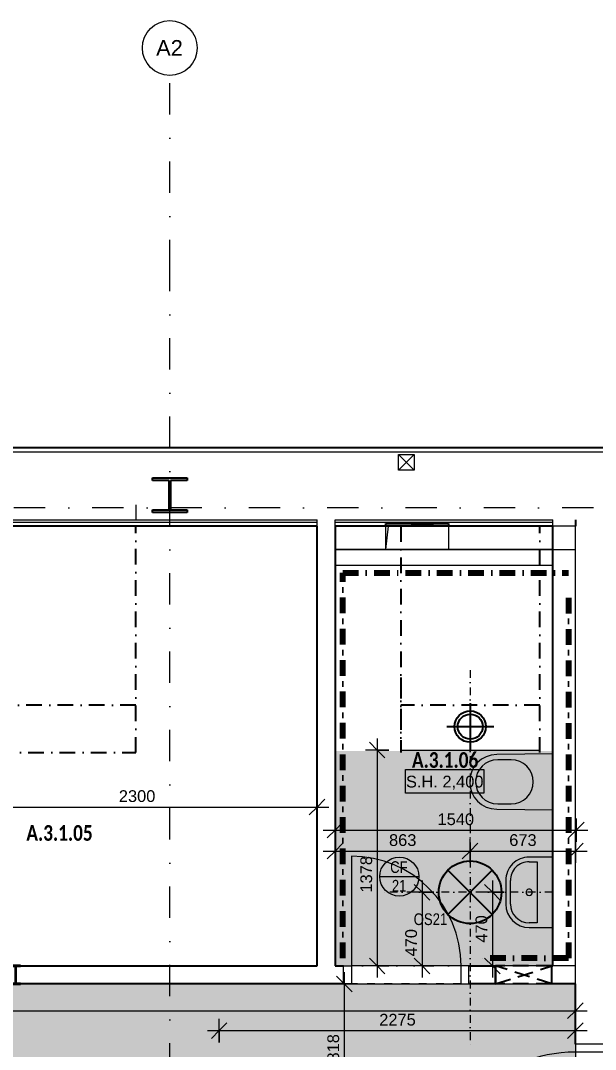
# Model space of a CAD drawing. Header units: millimetres. Extents: x -2236 to 45464, y -3604 to 14792.
# Drawn here: x 7147 to 10818, y 8192 to 14760 of the extents above; entities that cross this region are included whole.
import ezdxf

# ---------------------------------------------------------------- set-up
doc = ezdxf.new("R2010")
doc.units = ezdxf.units.MM
for name, pattern in [('ABMV_DashDot_2_2mm-S0_6mm', [110, 50, -30, 0, -30]), ('HA_Dash_3mm-S1mm', [150, 100, -50]), ('HA_DashDot_10mm-S3mm', [500, 200, -150, 0, -150]), ('HA_DashDot_2_2mm-S0_6mm', [110, 50, -30, 0, -30]), ('HA_DashDot_4mm-S1mm', [200, 100, -50, 0, -50])]:
    doc.linetypes.add(name, pattern=pattern)
for name, color, linetype, lineweight in [('-UNDERLAY_A-DETL-____-OTLN', 9, 'Continuous', 25), ('-UNDERLAY_A-DETL-GENF-OTLN', 9, 'Continuous', 9), ('-UNDERLAY_A-GENM-____-OTLN', 9, 'Continuous', 9), ('-UNDERLAY_I-WALL-____-OTLN', 9, 'Continuous', 9), ('-UNDERLAY_P-SANR-FIXT-OTLN', 9, 'Continuous', 9), ('A-____-____-DIMS', 9, 'Continuous', 5), ('A-____-____-DIMS-50', 9, 'Continuous', 5), ('A-AREA-____-IDEN', 9, 'Continuous', 9), ('A-CLNG-____-IDEN', 9, 'Continuous', 9), ('A-CLNG-____-OTLN', 9, 'Continuous', 9), ('A-CLNG-____-PATT', 9, 'Continuous', 9), ('A-DETL-____-OTLN', 9, 'Continuous', 25), ('A-DETL-____-THIN', 9, 'Continuous', 9), ('A-DOOR-____-MCUT', 9, 'HA_DashDot_2_2mm-S0_6mm', 9), ('A-DOOR-____-OTLN', 9, 'Continuous', 9), ('A-DOOR-FRAM-OTLN', 9, 'Continuous', 9), ('A-FLOR-____-OVHD', 9, 'HA_DashDot_4mm-S1mm', 25), ('A-GENM-____-MCUT', 9, 'Continuous', 25), ('A-GENM-____-OTLN', 9, 'Continuous', 9), ('A-ROOF-____-OTLN', 9, 'Continuous', 9), ('A-WALL-____-MCUT', 9, 'Continuous', 9), ('A-WALL-____-OTLN', 9, 'Continuous', 9), ('E-LITE-EQPM-IDEN', 9, 'Continuous', 9), ('E-LITE-EQPM-OTLN', 9, 'Continuous', 9), ('G-____-____-DIMS', 9, 'Continuous', 5), ('I-WALL-____-MCUT', 9, 'Continuous', 25), ('I-WALL-____-OTLN', 9, 'Continuous', 9), ('M-HVAC-CDFF-OTLN', 9, 'Continuous', 9), ('M-HVAC-DUCT-OTLN', 9, 'Continuous', 9), ('S-COLS-____-MCUT', 9, 'Continuous', 25), ('S-COLS-____-OTLN', 9, 'Continuous', 9), ('S-GRID-____-IDEN', 9, 'Continuous', 9), ('S-GRID-____-OTLN', 9, 'Continuous', 5)]:
    doc.layers.add(name, color=color, linetype=linetype, lineweight=lineweight)
doc.styles.add('Arial', font='arial.ttf', dxfattribs={"height": 100})
doc.styles.add('Arial_1', font='arial.ttf', dxfattribs={"height": 75})
doc.styles.add('Arial_2', font='arial.ttf', dxfattribs={"width": 0.8, "height": 75})
doc.styles.add('Calibri_B', font='calibrib.ttf', dxfattribs={"width": 0.8, "height": 100})
doc.dimstyles.new('Inner_Dimensions', dxfattribs={"dimscale": 304.8, "dimtxt": 76.519455, "dimasz": 0.328084, "dimexe": 0.246063, "dimexo": 0.0625, "dimgap": 0.032808, "dimtad": 1, "dimdec": 0, "dimzin": 0, "dimdsep": 46, "dimtxsty": 'Arial_1', "dimblk1": 'OBLIQUE', "dimblk2": 'OBLIQUE', "dimsah": 1, "dimcen": 0.09, "dimdle": 0.246063, "dimazin": 0, "dimtfac": 1, "dimtdec": 4, "dimtix": 1, "dimtmove": 2, "dimatfit": 3, "dimfxl": 0.246063, "dimfxlon": 1, "dimtvp": 1, "dimtolj": 1, "dimtzin": 0, "dimlwd": 9, "dimlwe": 9, "dimarcsym": 2})
doc.dimstyles.new('Inner_Dimensions_1', dxfattribs={"dimscale": 304.8, "dimtxt": 76.519455, "dimasz": 0.328084, "dimexe": 0.246063, "dimexo": 0.0625, "dimgap": 0.032808, "dimtad": 1, "dimdec": 0, "dimzin": 0, "dimdsep": 46, "dimtxsty": 'Arial_1', "dimblk1": 'OBLIQUE', "dimblk2": 'OBLIQUE', "dimsah": 1, "dimcen": 0.09, "dimdle": 0.246063, "dimazin": 0, "dimtfac": 1, "dimtdec": 4, "dimtix": 1, "dimtmove": 0, "dimatfit": 3, "dimfxl": 0.246063, "dimfxlon": 1, "dimtvp": 1, "dimtolj": 1, "dimtzin": 0, "dimlwd": 9, "dimlwe": 9, "dimarcsym": 2})

# ---------------------------------------------------------------- blocks, each defined once
blk = doc.blocks.new('BD Libus_IFC_ifc-1-DSP_3NP-A')
at = {"layer": 'A-GENM-____-MCUT', "color": 7}
for p, q in [((7990.1, 11824), (7990.1, 11840)), ((7990.1, 11840), (8210.1, 11840)), ((8095.3, 11824), (7990.1, 11824)), ((8095.3, 11636), (8095.3, 11824)), ((8210.1, 11824), (8104.8, 11824)), ((8104.8, 11824), (8104.8, 11636)), ((8210.1, 11840), (8210.1, 11824)), ((7990.1, 11620), (7990.1, 11636)), ((7990.1, 11636), (8095.3, 11636)), ((8104.8, 11636), (8210.1, 11636)), ((8210.1, 11636), (8210.1, 11620)), ((8210.1, 11620), (7990.1, 11620))]:
    blk.add_line(p, q, dxfattribs=at)
blk = doc.blocks.new('HA_GM_Shaft_Rectangle - Default-2242068-DSP_3NP-A')
at = {"layer": '-UNDERLAY_A-DETL-GENF-OTLN'}
for p, q in [((16.8, -16.8), (400.4, 0)), ((0, -167.5), (16.8, -16.8))]:
    blk.add_line(p, q, dxfattribs=at)
at = {"layer": '-UNDERLAY_A-GENM-____-OTLN'}
for p, q in [((0, -167.5), (0, 0)), ((0, 0), (400.4, 0)), ((400.4, 0), (400.4, -167.5)), ((400.4, -167.5), (0, -167.5))]:
    blk.add_line(p, q, dxfattribs=at)
blk = doc.blocks.new('ABMV_Toilet_WallHung - Default-V3-DSP_3NP-A')
at = {"layer": '-UNDERLAY_A-GENM-____-OTLN'}
for p, q in [((-50, 432.3), (-54.6, 75)), ((-16.3, 426.2), (-16.3, 340.3)), ((266.3, 340.3), (266.3, 426.2)), ((304.6, 75), (300, 432.3)), ((-54.6, 75), (304.6, 75))]:
    blk.add_line(p, q, dxfattribs=at)
for centre, radius, start, end in [((125, 430.1), 175, 0.73231, 179.26769), ((125, 426.2), 141.3, 0, 180), ((125, 340.3), 141.3, 180, 360)]:
    blk.add_arc(centre, radius, start, end, dxfattribs=at)
blk = doc.blocks.new('ABMV_WashBasin_Generic - 450x300-1573667-DSP_3NP-A')
at = {"layer": '-UNDERLAY_P-SANR-FIXT-OTLN', "color": 254}
for p, q in [((200, 375), (50, 375)), ((50, 345), (200, 345)), ((-100, 225), (-100, 75)), ((-70, 175), (-70, 225)), ((320, 225), (320, 175)), ((350, 75), (350, 225)), ((320, 175), (-70, 175)), ((-100, 75), (350, 75))]:
    blk.add_line(p, q, dxfattribs=at)
for centre, radius, start, end in [((50, 225), 150, 90, 180), ((50, 225), 120, 90, 180), ((200, 225), 150, 360, 90), ((200, 225), 120, 360, 90), ((125, 225), 20, 90, 270), ((125, 225), 20, 270, 90)]:
    blk.add_arc(centre, radius, start, end, dxfattribs=at)
blk = doc.blocks.new('HA_GM_Tiling_LineBased - Generic Tiles-2138957-DSP_3NP-A')
at = {"layer": 'A-GENM-____-OTLN', "linetype": 'HA_DashDot_4mm-S1mm', "lineweight": 80}
blk.add_line((50, -50), (1490.5, -50), dxfattribs=at)
blk = doc.blocks.new('HA_GM_Shaft_Rectangle - Default-2242113-DSP_3NP-A')
at = {"layer": '-UNDERLAY_A-DETL-GENF-OTLN'}
for p, q in [((16.8, -16.8), (400.4, 0)), ((0, -167.5), (16.8, -16.8))]:
    blk.add_line(p, q, dxfattribs=at)
at = {"layer": '-UNDERLAY_A-GENM-____-OTLN'}
for p, q in [((0, -167.5), (0, 0)), ((0, 0), (400.4, 0)), ((400.4, 0), (400.4, -167.5)), ((400.4, -167.5), (0, -167.5))]:
    blk.add_line(p, q, dxfattribs=at)
blk = doc.blocks.new('HA_DR_Single_Swing_Solid - In_BJ_900x2100_Vstupni-2215769-DSP_3NP-A')
at = {"layer": 'A-DOOR-____-MCUT'}
for p, q in [((-450, 125), (450, 125)), ((-450, -125), (450, -125))]:
    blk.add_line(p, q, dxfattribs=at)
at = {"layer": 'A-DOOR-____-OTLN'}
for p, q in [((-500, 125), (500, 125)), ((-500, -125), (500, -125))]:
    blk.add_line(p, q, dxfattribs=at)
at = {"layer": 'A-DOOR-____-OTLN', "lineweight": 5}
blk.add_line((450, -1025), (450, -125), dxfattribs=at)
blk.add_arc((450, -125), 900, 180, 270, dxfattribs=at)
at = {"layer": 'A-DOOR-FRAM-OTLN'}
for p, q in [((-450, 125), (-500, 125)), ((-500, 125), (-500, -125)), ((450, 125), (-450, 125)), ((-450, 125), (-450, -125)), ((450, -125), (450, 125)), ((450, 125), (500, 125)), ((500, 125), (500, -125)), ((-500, -125), (-450, -125)), ((-450, -125), (450, -125)), ((500, -125), (450, -125))]:
    blk.add_line(p, q, dxfattribs=at)
blk = doc.blocks.new('HA_DR_Single_Swing_Solid - In_BJ_700x2100-2215785-DSP_3NP-A')
at = {"layer": 'A-DOOR-____-MCUT'}
for p, q in [((-350, 57.5), (350, 57.5)), ((-350, -57.5), (350, -57.5))]:
    blk.add_line(p, q, dxfattribs=at)
at = {"layer": 'A-DOOR-____-OTLN', "lineweight": 5}
blk.add_line((350, -757.5), (350, -57.5), dxfattribs=at)
blk.add_arc((350, -57.5), 700, 180, 270, dxfattribs=at)
at = {"layer": 'A-DOOR-FRAM-OTLN'}
for p, q in [((-350, 57.5), (-400, 57.5)), ((-400, 57.5), (-400, -57.5)), ((350, 57.5), (-350, 57.5)), ((-350, 57.5), (-350, -57.5)), ((350, -57.5), (350, 57.5)), ((350, 57.5), (400, 57.5)), ((400, 57.5), (400, -57.5)), ((-400, -57.5), (-350, -57.5)), ((-350, -57.5), (350, -57.5)), ((400, -57.5), (350, -57.5))]:
    blk.add_line(p, q, dxfattribs=at)
blk = doc.blocks.new('HA_LF_GenericSymbol - OS21_KOUPELNY-2042398-DSP_3NP-A')
at = {"layer": 'E-LITE-EQPM-OTLN', "color": 11, "lineweight": 25}
for p, q in [((141.4, 141.4), (-141.4, -141.4)), ((-141.4, 141.4), (141.4, -141.4))]:
    blk.add_line(p, q, dxfattribs=at)
blk.add_circle((0, 0), 200, dxfattribs=at)
blk = doc.blocks.new('HA_GM_Tiling_LineBased - Generic Tiles-2169411-DSP_3NP-A')
at = {"layer": 'A-GENM-____-OTLN', "linetype": 'HA_DashDot_4mm-S1mm', "lineweight": 80}
blk.add_line((50, -50), (2510, -50), dxfattribs=at)
blk = doc.blocks.new('HA_GM_Tiling_LineBased - Generic Tiles-2243082-DSP_3NP-A')
at = {"layer": 'A-GENM-____-OTLN', "linetype": 'HA_DashDot_4mm-S1mm', "lineweight": 80}
blk.add_line((50, -50), (2350, -50), dxfattribs=at)
blk = doc.blocks.new('HA_GM_Tiling_LineBased - Generic Tiles-2138958-DSP_3NP-A')
at = {"layer": 'A-GENM-____-OTLN', "linetype": 'HA_DashDot_4mm-S1mm', "lineweight": 80}
blk.add_line((50, -50), (605.5, -50), dxfattribs=at)
blk = doc.blocks.new('HA_sCO_I_Parallel - IPE 120-1929771-DSP_3NP-A')
at = {"layer": 'S-COLS-____-MCUT'}
for p, q in [((32, 60), (-32, 60)), ((-32, 60), (-32, 55.6)), ((-32, 55.6), (-3.15, 55.6)), ((-3.15, 55.6), (-3.15, -55.6)), ((3.15, 55.6), (32, 55.6)), ((3.15, -55.6), (3.15, 55.6)), ((32, 55.6), (32, 60)), ((-32, -55.6), (-32, -60)), ((-3.15, -55.6), (-32, -55.6)), ((-32, -60), (32, -60)), ((32, -55.6), (3.15, -55.6)), ((32, -60), (32, -55.6))]:
    blk.add_line(p, q, dxfattribs=at)
blk = doc.blocks.new('HA_VZT_GenericSymbol - Default-V5-DSP_3NP-A')
at = {"layer": 'M-HVAC-CDFF-OTLN', "color": 92, "lineweight": 25}
for p, q in [((0, 150), (0, 136)), ((0, 136), (0, -150)), ((-150, 0), (150, 0))]:
    blk.add_line(p, q, dxfattribs=at)
for radius in [100, 80]:
    blk.add_circle((0, 0), radius, dxfattribs=at)
blk = doc.blocks.new('HA_GM_Opening_Rectangle_WallBased - Default-2135492-DSP_3NP-A')
at = {"layer": 'A-GENM-____-MCUT', "linetype": 'HA_Dash_3mm-S1mm'}
for p, q in [((305, 57.5), (-55, -57.5)), ((-55, 57.5), (305, -57.5)), ((-55, 57.5), (-55, -57.5)), ((-55, 57.5), (305, 57.5)), ((305, 57.5), (305, -57.5)), ((-55, -57.5), (305, -57.5))]:
    blk.add_line(p, q, dxfattribs=at)
blk = doc.blocks.new('Grid - Radius 3_5mm-353793-DSP_3NP-A')
at = {"layer": 'S-GRID-____-IDEN'}
blk.add_circle((0, 0), 3.5, dxfattribs=at)
blk = doc.blocks.new('DIMBLOCK39-DSP_3NP-A')
at = {"layer": 'A-____-____-DIMS-50', "lineweight": 9}
for p, q in [((9155, 9533.5), (9155, 9383.5)), ((9155, 9458.5), (9155, 9533.5)), ((10017.8, 9383.5), (10017.8, 9533.5)), ((9080, 9458.5), (10017.8, 9458.5)), ((9155, 9458.5), (9105, 9408.5)), ((9155, 9458.5), (9205, 9508.5)), ((10017.8, 9458.5), (9967.8, 9408.5)), ((10017.8, 9458.5), (10067.8, 9508.5)), ((10017.8, 9458.5), (10017.8, 9383.5))]:
    blk.add_line(p, q, dxfattribs=at)
at = {"layer": 'A-____-____-DIMS-50', "color": 0, "lineweight": 9, "insert": (9499.9, 9565.8), "char_height": 75, "width": 207.662, "attachment_point": 1, "line_spacing_factor": 0.941778, "style": 'Arial_1'}
blk.add_mtext('863', dxfattribs=at)
blk = doc.blocks.new('_Oblique')
at = {"color": 0, "linetype": 'ByBlock', "lineweight": -2}
blk.add_line((-0.5, -0.5), (0.5, 0.5), dxfattribs=at)
blk = doc.blocks.new('DIMBLOCK40-DSP_3NP-A')
at = {"layer": 'A-____-____-DIMS-50', "lineweight": 9}
for p, q in [((10017.8, 9383.5), (10017.8, 9533.5)), ((10690.5, 9533.5), (10690.5, 9383.5)), ((10690.5, 9458.5), (10690.5, 9533.5)), ((10017.8, 9458.5), (9967.8, 9408.5)), ((10017.8, 9458.5), (10067.8, 9508.5)), ((10017.8, 9458.5), (10765.5, 9458.5)), ((10017.8, 9458.5), (10017.8, 9383.5)), ((10690.5, 9458.5), (10640.5, 9408.5)), ((10690.5, 9458.5), (10740.5, 9508.5))]:
    blk.add_line(p, q, dxfattribs=at)
at = {"layer": 'A-____-____-DIMS-50', "color": 0, "lineweight": 9, "insert": (10267.6, 9565.8), "char_height": 75, "width": 207.662, "attachment_point": 1, "line_spacing_factor": 0.941778, "style": 'Arial_1'}
blk.add_mtext('673', dxfattribs=at)
blk = doc.blocks.new('DIMBLOCK41-DSP_3NP-A')
at = {"layer": 'A-____-____-DIMS-50', "lineweight": 9}
for p, q in [((9213.6, 8685), (9213.6, 7792.5)), ((9288.6, 8610), (9138.6, 8610)), ((9213.6, 8610), (9163.6, 8660)), ((9213.6, 8610), (9263.6, 8560)), ((9213.6, 8610), (9288.6, 8610)), ((9213.6, 7792.5), (9163.6, 7842.5)), ((9138.6, 7792.5), (9288.6, 7792.5)), ((9213.6, 7792.5), (9138.6, 7792.5)), ((9213.6, 7792.5), (9263.6, 7742.5))]:
    blk.add_line(p, q, dxfattribs=at)
at = {"layer": 'A-____-____-DIMS-50', "color": 0, "lineweight": 9, "insert": (9106.2, 8114.7), "char_height": 75, "width": 207.662, "attachment_point": 1, "rotation": 90, "line_spacing_factor": 0.941778, "style": 'Arial_1'}
blk.add_mtext('818', dxfattribs=at)
blk = doc.blocks.new('DIMBLOCK49-DSP_3NP-A')
at = {"layer": 'A-____-____-DIMS-50', "lineweight": 9}
for p, q in [((9710.8, 9270), (9710.8, 8650)), ((9710.8, 9195), (9660.8, 9245)), ((9785.8, 9195), (9635.8, 9195)), ((9710.8, 9195), (9760.8, 9145)), ((9710.8, 9195), (9785.8, 9195)), ((9710.8, 8725), (9660.8, 8775)), ((9785.8, 8725), (9635.8, 8725)), ((9710.8, 8725), (9760.8, 8675)), ((9710.8, 8725), (9785.8, 8725))]:
    blk.add_line(p, q, dxfattribs=at)
at = {"layer": 'A-____-____-DIMS-50', "color": 0, "lineweight": 9, "insert": (9603.4, 8785.5), "char_height": 75, "width": 207.662, "attachment_point": 1, "rotation": 90, "line_spacing_factor": 0.941778, "style": 'Arial_1'}
blk.add_mtext('470', dxfattribs=at)
blk = doc.blocks.new('DIMBLOCK64-DSP_3NP-A')
at = {"layer": 'A-____-____-DIMS-50', "lineweight": 9}
for p, q in [((6740, 9814.1), (6740, 9664.1)), ((6740, 9739.1), (6740, 9814.1)), ((6740, 9739.1), (6790, 9789.1)), ((9040, 9814.1), (9040, 9664.1)), ((9040, 9739.1), (9040, 9814.1)), ((9040, 9739.1), (9090, 9789.1)), ((6740, 9739.1), (6690, 9689.1)), ((6740, 9739.1), (9115, 9739.1)), ((9040, 9739.1), (8990, 9689.1))]:
    blk.add_line(p, q, dxfattribs=at)
at = {"layer": 'A-____-____-DIMS-50', "color": 0, "lineweight": 9, "insert": (7774.6, 9846.5), "char_height": 75, "width": 276.883, "attachment_point": 1, "line_spacing_factor": 0.941778, "style": 'Arial_1'}
blk.add_mtext('2300', dxfattribs=at)
blk = doc.blocks.new('Spot Elevations - Generic-448778-DSP_3NP-A')
at = {"layer": 'G-____-____-DIMS', "lineweight": 9}
for p, q in [((-5, 0), (-5, 3)), ((-5, 3), (5, 3)), ((5, 3), (5, 0)), ((5, 0), (-5, 0))]:
    blk.add_line(p, q, dxfattribs=at)
blk = doc.blocks.new('HA_Tag_Ceiling - Group _ Type Mark-1591810-DSP_3NP-A')
at = {"layer": 'A-CLNG-____-IDEN'}
blk.add_line((-2.5, 0), (2.5, 0), dxfattribs=at)
blk.add_circle((0, 0), 2.5, dxfattribs=at)
blk = doc.blocks.new('DIMBLOCK85-DSP_3NP-A')
at = {"layer": 'A-____-____-DIMS-50', "lineweight": 9}
for p, q in [((8415.2, 8236.7), (8415.2, 8386.7)), ((8415.2, 8311.7), (8465.2, 8361.7)), ((10690.5, 8386.7), (10690.5, 8236.7)), ((10690.5, 8311.7), (10690.5, 8386.7)), ((10690.5, 8311.7), (10740.5, 8361.7)), ((8340.2, 8311.7), (10765.5, 8311.7)), ((8415.2, 8311.7), (8365.2, 8261.7)), ((8415.2, 8311.7), (8415.2, 8236.7)), ((10690.5, 8311.7), (10640.5, 8261.7))]:
    blk.add_line(p, q, dxfattribs=at)
at = {"layer": 'A-____-____-DIMS-50', "color": 0, "lineweight": 9, "insert": (9437.5, 8419.1), "char_height": 75, "width": 276.883, "attachment_point": 1, "line_spacing_factor": 0.941778, "style": 'Arial_1'}
blk.add_mtext('2275', dxfattribs=at)
blk = doc.blocks.new('DIMBLOCK127-DSP_3NP-A')
at = {"layer": 'A-____-____-DIMS-50', "lineweight": 9}
for p, q in [((10159.7, 9270), (10159.7, 8650)), ((10159.7, 9195), (10109.7, 9245)), ((10234.7, 9195), (10084.7, 9195)), ((10159.7, 9195), (10209.7, 9145)), ((10159.7, 9195), (10234.7, 9195)), ((10159.7, 8725), (10109.7, 8775)), ((10084.7, 8725), (10234.7, 8725)), ((10159.7, 8725), (10084.7, 8725)), ((10159.7, 8725), (10209.7, 8675))]:
    blk.add_line(p, q, dxfattribs=at)
at = {"layer": 'A-____-____-DIMS-50', "color": 0, "lineweight": 9, "insert": (10052.3, 8873.5), "char_height": 75, "width": 207.662, "attachment_point": 1, "rotation": 90, "line_spacing_factor": 0.941778, "style": 'Arial_1'}
blk.add_mtext('470', dxfattribs=at)
blk = doc.blocks.new('DIMBLOCK133-DSP_3NP-A')
at = {"layer": 'A-____-____-DIMS-50', "lineweight": 9}
for p, q in [((3115, 8514.1), (3115, 8364.1)), ((3115, 8439.1), (3115, 8514.1)), ((3115, 8439.1), (3165, 8489.1)), ((10690.5, 8514.1), (10690.5, 8364.1)), ((10690.5, 8439.1), (10690.5, 8514.1)), ((10690.5, 8439.1), (10740.5, 8489.1)), ((3040, 8439.1), (10765.5, 8439.1)), ((3115, 8439.1), (3065, 8389.1)), ((10690.5, 8439.1), (10640.5, 8389.1))]:
    blk.add_line(p, q, dxfattribs=at)
at = {"layer": 'A-____-____-DIMS-50', "color": 0, "lineweight": 9, "insert": (6787.4, 8546.4), "char_height": 75, "width": 276.883, "attachment_point": 1, "line_spacing_factor": 0.941778, "style": 'Arial_1'}
blk.add_mtext('7575', dxfattribs=at)
blk = doc.blocks.new('DIMBLOCK134-DSP_3NP-A')
at = {"layer": 'A-____-____-DIMS-50', "lineweight": 9}
for p, q in [((9155, 9666.6), (9155, 9516.6)), ((9155, 9591.6), (9155, 9666.6)), ((10695.5, 9666.6), (10695.5, 9516.6)), ((10695.5, 9591.6), (10695.5, 9666.6)), ((9080, 9591.6), (10770.5, 9591.6)), ((9155, 9591.6), (9105, 9541.6)), ((9155, 9591.6), (9205, 9641.6)), ((10695.5, 9591.6), (10645.5, 9541.6)), ((10695.5, 9591.6), (10745.5, 9641.6))]:
    blk.add_line(p, q, dxfattribs=at)
at = {"layer": 'A-____-____-DIMS-50', "color": 0, "lineweight": 9, "insert": (9809.9, 9699), "char_height": 75, "width": 276.883, "attachment_point": 1, "line_spacing_factor": 0.941778, "style": 'Arial_1'}
blk.add_mtext('1540', dxfattribs=at)
blk = doc.blocks.new('DIMBLOCK135-DSP_3NP-A')
at = {"layer": 'A-____-____-DIMS-50', "lineweight": 9}
for p, q in [((9424.2, 10102.6), (9374.2, 10152.6)), ((9424.2, 10177.6), (9424.2, 8650)), ((9499.2, 10102.6), (9349.2, 10102.6)), ((9424.2, 10102.6), (9474.2, 10052.6)), ((9424.2, 10102.6), (9499.2, 10102.6)), ((9424.2, 8725), (9374.2, 8775)), ((9499.2, 8725), (9349.2, 8725)), ((9424.2, 8725), (9474.2, 8675)), ((9424.2, 8725), (9499.2, 8725))]:
    blk.add_line(p, q, dxfattribs=at)
at = {"layer": 'A-____-____-DIMS-50', "color": 0, "lineweight": 9, "insert": (9316.8, 9193.1), "char_height": 75, "width": 276.883, "attachment_point": 1, "rotation": 90, "line_spacing_factor": 0.941778, "style": 'Arial_1'}
blk.add_mtext('1378', dxfattribs=at)

msp = doc.modelspace()

# ---------------------------------------------------------------- hatches: boundary and pattern name
at = {"layer": 'A-CLNG-____-PATT', "lineweight": 5}
msp.add_hatch(color=256, dxfattribs=at).paths.add_polyline_path([(10545, 8725), (10545, 10095.9), (10462.2, 10095.9), (10462.2, 10102.6), (9574.8, 10102.6), (9574.8, 10095.9), (9155, 10095.9), (9155, 8725), (10540.5, 8725)])
h = msp.add_hatch(color=256, dxfattribs=at)
h.paths.add_polyline_path([(4530, 6840), (4680, 6840), (4680, 6975), (10690.5, 6975), (10690.5, 8610), (7147, 8610), (7147, 8607.5), (7083, 8607.5), (7083, 8610), (3115, 8610), (3115, 7725), (3625, 7725), (3625, 6840), (3730, 6840)])
h.paths.add_polyline_path([(9600.5, 7772.5), (9595.3, 7773.2), (9590.5, 7775.2), (9586.3, 7778.4), (9583.1, 7782.5), (9581.1, 7787.3), (9580.5, 7792.5), (9581.1, 7797.7), (9583.1, 7802.5), (9586.3, 7806.6), (9590.5, 7809.8), (9595.3, 7811.8), (9600.5, 7812.5), (9605.6, 7811.8), (9610.5, 7809.8), (9614.6, 7806.6), (9617.8, 7802.5), (9619.8, 7797.7), (9620.5, 7792.5), (9619.8, 7787.3), (9617.8, 7782.5), (9614.6, 7778.4), (9610.5, 7775.2), (9605.6, 7773.2)])

# ---------------------------------------------------------------- linework, layer by layer
at = {"layer": '-UNDERLAY_A-DETL-____-OTLN'}
for p, q in [((9480, 11550), (9880.4, 11550)), ((9480, 11532.6), (9480, 11550)), ((9880.4, 11550), (9880.4, 11532.6))]:
    msp.add_line(p, q, dxfattribs=at)
at = {"layer": '-UNDERLAY_I-WALL-____-OTLN'}
for p, q in [((10690.5, 11532.6), (10545, 11532.6)), ((9155, 11382.6), (10690.5, 11382.6)), ((10545, 11382.5), (9155, 11382.5)), ((9155, 11282.5), (10545, 11282.5))]:
    msp.add_line(p, q, dxfattribs=at)
at = {"layer": 'A-CLNG-____-OTLN'}
msp.add_line((9574.8, 10102.6), (10462.2, 10102.6), dxfattribs=at)
at = {"layer": 'A-DETL-____-OTLN', "linetype": 'ABMV_DashDot_2_2mm-S0_6mm', "lineweight": 5}
for p, q in [((10017.8, 10613.4), (10017.8, 8213.4)), ((10545, 9195), (9465, 9195))]:
    msp.add_line(p, q, dxfattribs=at)
at = {"layer": 'A-DETL-____-THIN'}
msp.add_line((10690.5, 8725), (10690.5, 11532.6), dxfattribs=at)
at = {"layer": 'A-FLOR-____-OVHD'}
for p, q in [((7883.7, 10086.3), (7883.7, 11532.6)), ((9574.8, 11532.6), (9574.8, 10086.3)), ((10462.2, 10086.3), (10462.2, 11532.6)), ((9574.8, 10565.6), (9574.8, 10086.3)), ((7883.7, 10388.6), (6996.3, 10388.6)), ((7883.7, 10086.3), (7883.7, 10388.6)), ((10462.2, 10388.6), (9574.8, 10388.6)), ((6996.3, 10086.3), (7883.7, 10086.3))]:
    msp.add_line(p, q, dxfattribs=at)
at = {"layer": 'A-ROOF-____-OTLN'}
msp.add_line((7883.7, 11668.4), (7883.7, 11572.6), dxfattribs=at)
at = {"layer": 'A-WALL-____-MCUT', "lineweight": 25}
for p, q in [((6510, 12035), (15205, 12035)), ((9040, 11532.6), (4815, 11532.6)), ((10545, 11532.6), (9155, 11532.6))]:
    msp.add_line(p, q, dxfattribs=at)
at = {"layer": 'A-WALL-____-MCUT'}
for p, q in [((9040, 11532.6), (9040, 11572.6)), ((9155, 11532.6), (9155, 11572.6)), ((10545, 11532.6), (10545, 11572.6)), ((10690.5, 8610), (10690.5, 11572.6)), ((4815, 11557.6), (9040, 11557.6)), ((9155, 11557.6), (10545, 11557.6)), ((10690.5, 8725), (10545, 8725))]:
    msp.add_line(p, q, dxfattribs=at)
at = {"layer": 'A-WALL-____-OTLN'}
for p, q in [((14220, 12005), (6510, 12005)), ((6483.7, 11572.6), (9040, 11572.6)), ((9155, 11572.6), (10545, 11572.6))]:
    msp.add_line(p, q, dxfattribs=at)
at = {"layer": 'I-WALL-____-MCUT'}
for p, q in [((9040, 8725), (9040, 11532.6)), ((9155, 11532.6), (9155, 8725)), ((10545, 8725), (10545, 11532.6)), ((7147, 8725), (9040, 8725)), ((9155, 8725), (9210, 8725)), ((10010, 8725), (10180.5, 8725)), ((10180.5, 8725), (10180.5, 8610)), ((10540.5, 8610), (10540.5, 8725)), ((10540.5, 8725), (10545, 8725)), ((9210, 8610), (7147, 8610)), ((10180.5, 8610), (10010, 8610)), ((10690.5, 8610), (10540.5, 8610)), ((10690.5, 8225), (10690.5, 8610))]:
    msp.add_line(p, q, dxfattribs=at)
at = {"layer": 'I-WALL-____-OTLN'}
for p, q in [((10695, 11532.6), (10695, 11572.6)), ((10540.5, 8725), (10180.5, 8725)), ((10180.5, 8610), (10540.5, 8610))]:
    msp.add_line(p, q, dxfattribs=at)
at = {"layer": 'M-HVAC-DUCT-OTLN', "lineweight": 5}
for p, q in [((9559.9, 11989.9), (9659.9, 11889.9)), ((9559.9, 11889.9), (9659.9, 11989.9)), ((9559.9, 11989.9), (9659.9, 11989.9)), ((9559.9, 11889.9), (9559.9, 11989.9)), ((9659.9, 11989.9), (9659.9, 11889.9)), ((9659.9, 11889.9), (9559.9, 11889.9))]:
    msp.add_line(p, q, dxfattribs=at)
at = {"layer": 'S-GRID-____-OTLN', "linetype": 'HA_DashDot_10mm-S3mm', "lineweight": 9}
for p, q in [((8100, 13159.9), (8100, 14409.9)), ((8100, -1971.1), (8100, 13159.9)), ((24807.7, 11650), (-547.2, 11650))]:
    msp.add_line(p, q, dxfattribs=at)

# ---------------------------------------------------------------- block references
at = {"layer": '-UNDERLAY_A-GENM-____-OTLN'}
for name, p in [('HA_GM_Shaft_Rectangle - Default-2242068-DSP_3NP-A', (9480, 11550)), ('HA_GM_Shaft_Rectangle - Default-2242113-DSP_3NP-A', (9480, 11550)), ('HA_GM_Tiling_LineBased - Generic Tiles-2138957-DSP_3NP-A', (9155, 11285))]:
    msp.add_blockref(name, p, dxfattribs=at)
at = {"layer": '-UNDERLAY_P-SANR-FIXT-OTLN', "color": 253, "rotation": 89.99999999999994}
msp.add_blockref('ABMV_Toilet_WallHung - Default-V3-DSP_3NP-A', (10620, 9775), dxfattribs=at)
at = {"layer": '-UNDERLAY_P-SANR-FIXT-OTLN', "color": 254, "rotation": 89.99999999999994}
msp.add_blockref('ABMV_WashBasin_Generic - 450x300-1573667-DSP_3NP-A', (10620, 9070), dxfattribs=at)
at = {"lineweight": 5}
msp.add_blockref('BD Libus_IFC_ifc-1-DSP_3NP-A', (0, 0), dxfattribs=at)
at = {"layer": 'A-CLNG-____-IDEN', "xscale": 49.99999999999998, "yscale": 49.99999999999998, "zscale": 49.99999999999998}
msp.add_blockref('HA_Tag_Ceiling - Group _ Type Mark-1591810-DSP_3NP-A', (9565.7, 9295), dxfattribs=at)
at = {"layer": 'A-DOOR-____-OTLN'}
for name, p, rotation in [('HA_DR_Single_Swing_Solid - In_BJ_700x2100-2215785-DSP_3NP-A', (9610, 8667.5), 180), ('HA_DR_Single_Swing_Solid - In_BJ_900x2100_Vstupni-2215769-DSP_3NP-A', (10815.5, 7725), 270)]:
    msp.add_blockref(name, p, dxfattribs=dict(at, rotation=rotation))
at = {"layer": 'A-GENM-____-OTLN', "linetype": 'HA_DashDot_4mm-S1mm', "lineweight": 80}
for name, p, rotation in [('HA_GM_Tiling_LineBased - Generic Tiles-2169411-DSP_3NP-A', (9155, 8725), 89.99999999999993), ('HA_GM_Tiling_LineBased - Generic Tiles-2243082-DSP_3NP-A', (10695.5, 11125), 269.9999999999999), ('HA_GM_Tiling_LineBased - Generic Tiles-2138958-DSP_3NP-A', (10695.5, 8725), 180)]:
    msp.add_blockref(name, p, dxfattribs=dict(at, rotation=rotation))
at = {"layer": 'A-GENM-____-OTLN', "rotation": 180}
msp.add_blockref('HA_GM_Opening_Rectangle_WallBased - Default-2135492-DSP_3NP-A', (10485.5, 8667.5), dxfattribs=at)
at = {"layer": 'E-LITE-EQPM-OTLN', "color": 11, "lineweight": 25}
msp.add_blockref('HA_LF_GenericSymbol - OS21_KOUPELNY-2042398-DSP_3NP-A', (10017.8, 9195), dxfattribs=at)
at = {"layer": 'G-____-____-DIMS', "lineweight": 9, "xscale": 49.99999999999998, "yscale": 49.99999999999998, "zscale": 49.99999999999998}
msp.add_blockref('Spot Elevations - Generic-448778-DSP_3NP-A', (9854.8, 9828.1), dxfattribs=at)
at = {"layer": 'M-HVAC-CDFF-OTLN', "color": 92, "lineweight": 25}
msp.add_blockref('HA_VZT_GenericSymbol - Default-V5-DSP_3NP-A', (10018.5, 10252.6), dxfattribs=at)
at = {"layer": 'S-COLS-____-OTLN', "rotation": 180}
msp.add_blockref('HA_sCO_I_Parallel - IPE 120-1929771-DSP_3NP-A', (7115, 8667.5), dxfattribs=at)
at = {"layer": 'S-GRID-____-IDEN', "xscale": 49.99999999999998, "yscale": 49.99999999999998, "zscale": 49.99999999999998}
msp.add_blockref('Grid - Radius 3_5mm-353793-DSP_3NP-A', (8100, 14584.9), dxfattribs=at)

# ---------------------------------------------------------------- texts
at = {"layer": 'A-AREA-____-IDEN', "lineweight": 5, "char_height": 100, "width": 525.907, "attachment_point": 1, "style": 'Calibri_B'}
for s, insert in [('A.3.1.06', (9646.2, 10089.5)), ('A.3.1.05', (7183.8, 9623.9))]:
    msp.add_mtext(s, dxfattribs=dict(at, insert=insert))
at = {"layer": 'A-CLNG-____-IDEN', "lineweight": 5, "char_height": 75, "attachment_point": 1, "style": 'Arial_2'}
for s, insert, width in [('CF', (9507.3, 9393.2), 137.89), ('21', (9517.9, 9274.1), 115.443)]:
    msp.add_mtext(s, dxfattribs=dict(at, insert=insert, width=width))
at = {"layer": 'E-LITE-EQPM-IDEN', "lineweight": 5, "insert": (9657.4, 9060.6), "char_height": 75, "width": 262.953, "attachment_point": 1, "style": 'Arial_2'}
msp.add_mtext('OS21', dxfattribs=at)
at = {"layer": 'G-____-____-DIMS', "lineweight": 9, "insert": (9608.1, 9939), "char_height": 75, "width": 592.246, "attachment_point": 1, "line_spacing_factor": 0.941778, "style": 'Arial_1'}
msp.add_mtext('S.H. 2,400', dxfattribs=at)
at = {"layer": 'S-GRID-____-IDEN', "lineweight": 5, "insert": (8012.6, 14635.6), "char_height": 100, "width": 212.447, "attachment_point": 1, "style": 'Arial'}
msp.add_mtext('A2', dxfattribs=at)

# ---------------------------------------------------------------- dimensions: what is measured, and where the dimension line sits
at = {"layer": 'A-____-____-DIMS', "lineweight": 9}
for base, p1, p2, override, picture, middle in [((9424.2, 8725), (9499.2, 10102.6), (9499.2, 8725), {"dimpost": '<>', "dimfxl": 1377.562002}, 'DIMBLOCK135-DSP_3NP-A', (9366.8, 9331.5)), ((9710.8, 8725), (9785.8, 9195), (9785.8, 8725), {"dimpost": '<>', "dimfxl": 470}, 'DIMBLOCK49-DSP_3NP-A', (9653.4, 8889.3))]:
    dim = msp.add_linear_dim(base=base, p1=p1, p2=p2, angle=90, dimstyle='Inner_Dimensions', override=override, dxfattribs=at)
    dim.commit()
    dim.dimension.update_dxf_attribs({"geometry": picture, "text_midpoint": middle, "dimtype": 160, "text_rotation": 90})
for base, p1, p2, override, picture, middle in [((9040, 9739.1), (6740, 9814.1), (9040, 9814.1), {"dimpost": '<>', "dimfxl": 2300.000186}, 'DIMBLOCK64-DSP_3NP-A', (7890, 9787.4)), ((10695.4945, 9591.6291), (9155, 9666.6291), (10695.4945, 9666.6291), {"dimpost": '<>', "dimfxl": 1540.494491}, 'DIMBLOCK134-DSP_3NP-A', (9925.2472, 9639.922)), ((10017.8, 9458.5), (9155, 9533.5), (10017.8, 9383.5), {"dimpost": '<>', "dimfxl": 875.735343}, 'DIMBLOCK39-DSP_3NP-A', (9586.4, 9506.8)), ((10690.5, 9458.5), (10017.8, 9383.5), (10690.5, 9533.5), {"dimpost": '<>', "dimfxl": 689.221884}, 'DIMBLOCK40-DSP_3NP-A', (10354.1, 9506.8)), ((10690.4945, 8439.0783), (3115, 8514.0783), (10690.4945, 8514.0783), {"dimpost": '<>', "dimfxl": 7575.494491}, 'DIMBLOCK133-DSP_3NP-A', (6902.7472, 8487.2178)), ((10690.5, 8311.7), (8415.2, 8236.7), (10690.5, 8386.7), {"dimpost": '<>', "dimfxl": 2280.214775}, 'DIMBLOCK85-DSP_3NP-A', (9552.9, 8360))]:
    dim = msp.add_linear_dim(base=base, p1=p1, p2=p2, dimstyle='Inner_Dimensions_1', override=override, dxfattribs=at)
    dim.commit()
    dim.dimension.update_dxf_attribs({"geometry": picture, "text_midpoint": middle})
for base, p1, p2, override, picture, middle in [((10159.7, 8725), (10234.7, 9195), (10084.7, 8725), {"dimpost": '<>', "dimfxl": 493.355855}, 'DIMBLOCK127-DSP_3NP-A', (10111.4, 8960)), ((9213.5841259, 7792.5), (9288.5841259, 8610), (9138.5841259, 7792.5), {"dimpost": '<>', "dimfxl": 831.14755}, 'DIMBLOCK41-DSP_3NP-A', (9165.2911516, 8201.25))]:
    dim = msp.add_linear_dim(base=base, p1=p1, p2=p2, angle=90, dimstyle='Inner_Dimensions_1', override=override, dxfattribs=at)
    dim.commit()
    dim.dimension.update_dxf_attribs({"geometry": picture, "text_midpoint": middle})

doc.saveas('drawing.dxf')
